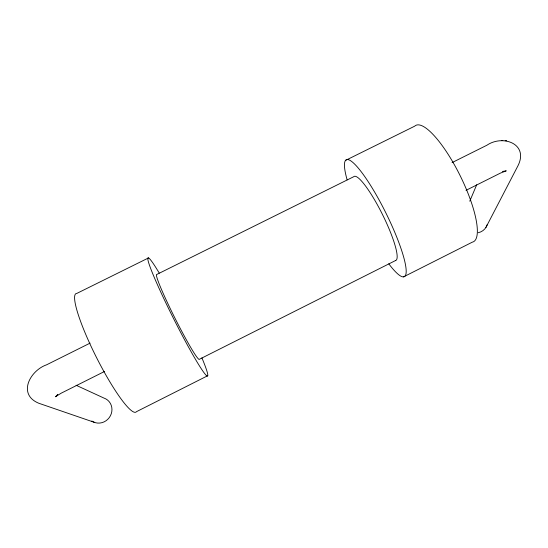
<?xml version="1.0" encoding="UTF-8"?>
<svg xmlns="http://www.w3.org/2000/svg" width="548" height="548" viewBox="0 0 548 548"><rect width="100%" height="100%" fill="white"/><g stroke="black" fill="none" stroke-linecap="round" stroke-linejoin="round"><path stroke-width="0.82" d="M469.773 201.178L476.698 184.765M485.918 227.461L517.976 165.736C528.95 143.939 502.941 134.315 486.905 145.227L452.052 162.605M57.547 394.553L56.697 395.882L56.951 395.519M57.328 395.115L57.821 394.676L55.362 396.779L61.232 393.156L104.442 371.51M207.706 375.723L136.5 411.664A66.411 10.549 63.2 0 1 96.297 357.097A66.411 10.549 63.2 0 1 76.878 293.392L148.515 257.93M403.568 276.856L472.294 242.168A64.931 17.42 63.7 0 0 459.971 175.319A64.931 17.42 63.7 0 0 414.692 126.17L345.555 160.393M466.012 190.341L500.427 173.1L506.249 170.839L502.413 171.469M90.078 343.123L46.601 364.81C30.236 370.448 17.146 394.197 38.655 403.205L94.729 422.474M501.495 140.562L502.845 140.603M505.14 140.672L506.674 140.72M76.09 385.251L103.921 398.06A13.104 12.337 -53.7 0 1 110.388 415.822A13.104 12.337 -53.7 0 1 91.838 421.015M487.199 224.632A12.679 11.83 13.4 0 1 478.185 232.736M347.131 179.854A65.233 11.796 63.6 0 1 362.454 173.394A65.233 11.796 63.6 0 1 403.239 255.601A65.233 11.796 63.6 0 1 388.785 263.807M201.911 357.871A66.103 4.507 63.3 0 1 195.855 359.961A66.103 4.507 63.3 0 1 154.043 276.884A66.103 4.507 63.3 0 1 159.249 273.11M395.464 260.581L199.438 359.262A47.525 3.24 63.3 0 1 174.901 318.032A47.525 3.24 63.3 0 1 156.817 274.452L353.693 176.73A46.909 8.473 63.6 0 1 382.388 214.323A46.909 8.473 63.6 0 1 395.464 260.581"/></g></svg>
